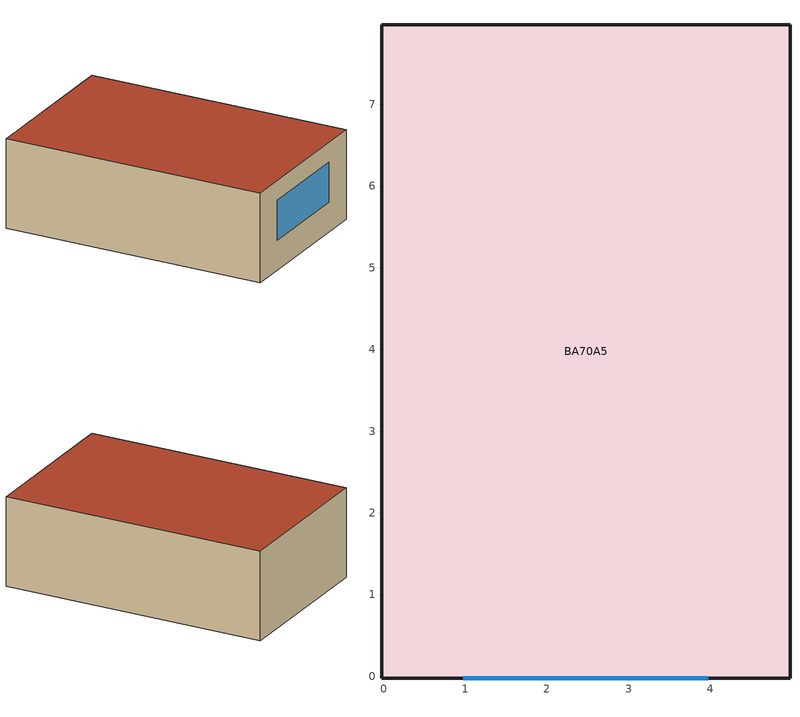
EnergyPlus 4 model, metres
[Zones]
BA70A5
 wall outside (EXT_WALL): 4.97,-0.03 4.97,7.97 -0.03,7.97 -0.03,-0.03 4.97,-0.03 z0.07:2.77
 window (EXT_WINDOW1): 0.97,-0.03 3.97,-0.03 z0.97:2.17
 roof outside (EXT_ROOF): 4.97,7.97 4.97,-0.03 -0.03,-0.03 -0.03,7.97 z0.07; -0.03,7.97 -0.03,-0.03 4.97,-0.03 4.97,7.97 z2.77
[Building]
TRNSYS17: North Axis {deg}=0; Terrain=City; Loads Convergence Tolerance Value=0; Temperature Convergence Tolerance Value {deltaC}=0; Solar Distribution=FullInteriorAndExterior; Maximum Number of Warmup Days=0
[Site:Location]
LocationName=not used; Latitude {deg}=0; Longitude {deg}=0; TimeZone {hr}=0; Elevation {m}=0
[Construction]
EXT_WALL; EXT_ROOF; EXT_WINDOW1: 
[SurfaceProperty:OtherSideCoefficients]
BOUNDARY=IDENTICAL; BOUNDARY=INPUT 1*TBOUNDARY; BOUNDARY=INPUT 1*TGROUND; BOUNDARY=20; BOUNDARY=15
[Zone]
BA70A5: Multiplier=1
